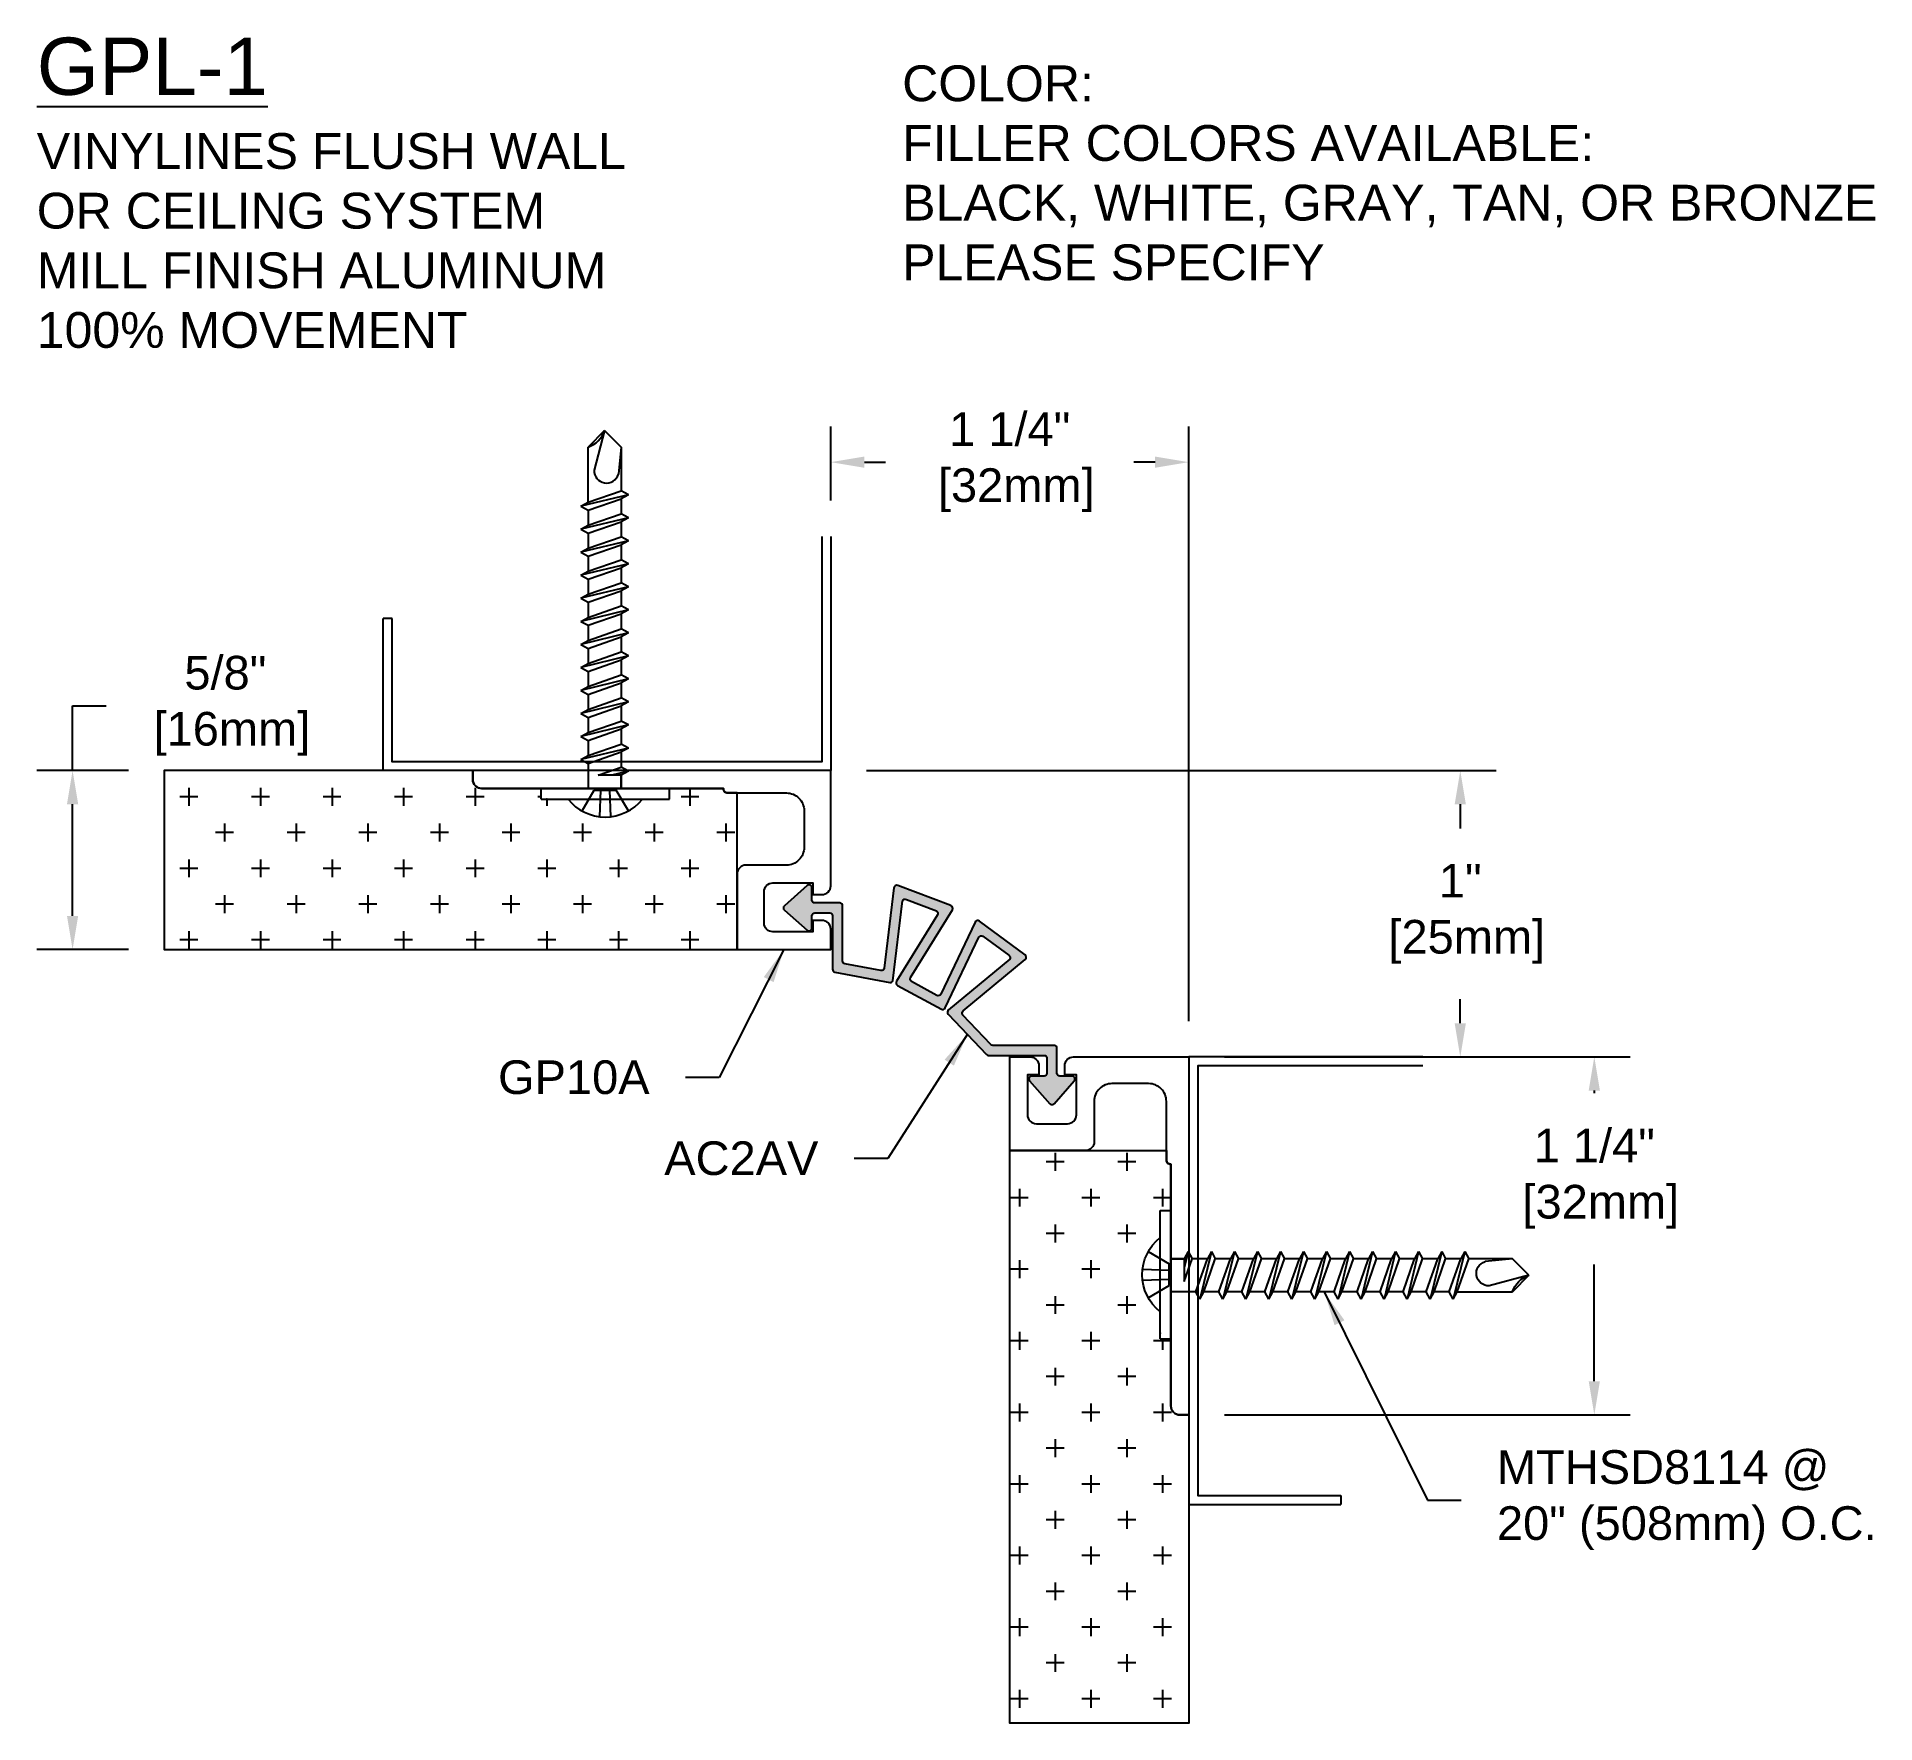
# Model space of a CAD drawing. Header units: inches. Extents: x 3.02 to 9.44, y 1.46 to 7.35.
import ezdxf

# ---------------------------------------------------------------- set-up
doc = ezdxf.new("R2010")
doc.units = ezdxf.units.IN
doc.header["$MEASUREMENT"] = 0
doc.linetypes.add('HIDDEN2', pattern=[0.1875, 0.125, -0.0625])
for name, color, linetype in [('Anchors', 4, 'Continuous'), ('Conditions', 1, 'Continuous'), ('Dimensions', 3, 'Continuous'), ('Fillers', 2, 'Continuous'), ('Metals', 7, 'Continuous'), ('Text', 2, 'Continuous')]:
    doc.layers.add(name, color=color, linetype=linetype)
doc.styles.add('ARIAL', font='arial.ttf')
doc.dimstyles.new('ARIAL', dxfattribs={"dimtxt": 0.1175, "dimasz": 0.1175, "dimexe": 0.125, "dimexo": 0.125, "dimgap": 0.125, "dimtad": 0, "dimtih": 1, "dimtoh": 1, "dimdec": 4, "dimzin": 0, "dimdsep": 46, "dimlunit": 4, "dimtxsty": 'ARIAL', "dimcen": 0.09, "dimadec": 0, "dimazin": 0, "dimtfac": 1, "dimtdec": 4, "dimtofl": 0, "dimtmove": 0, "dimatfit": 3, "dimfxl": 0, "dimfrac": 2, "dimtolj": 1, "dimtzin": 0, "dimarcsym": 0})

# ---------------------------------------------------------------- blocks, each defined once
blk = doc.blocks.new('*D0')
at = {"layer": 'Defpoints', "color": 0}
for p in [(7.0397, 5.8608), (5.7897, 5.6015), (7.0397, 3.7835)]:
    blk.add_point(p, dxfattribs=at)
at = {"layer": 'Dimensions', "color": 0, "lineweight": -2}
for p, q in [((5.7897, 5.7265), (5.7897, 5.9858)), ((7.0397, 3.9085), (7.0397, 5.9858)), ((5.9072, 5.8608), (5.9813, 5.8608)), ((6.9222, 5.8608), (6.848, 5.8608))]:
    blk.add_line(p, q, dxfattribs=at)
at = {"layer": 'Dimensions', "color": 0}
for points in [[(5.9072, 5.8804), (5.9072, 5.8412), (5.7897, 5.8608)], [(6.9222, 5.8804), (6.9222, 5.8412), (7.0397, 5.8608)]]:
    blk.add_solid(points, dxfattribs=at)
at = {"layer": 'Dimensions', "color": 0, "insert": (6.4147, 5.8608), "char_height": 0.1175, "attachment_point": 5, "style": 'ARIAL'}
blk.add_mtext('\\A1;1 1/4"\\P [32mm]', dxfattribs=at)
blk = doc.blocks.new('*D3')
at = {"layer": 'Defpoints', "color": 0}
for p in [(7.8577, 3.7835), (7.0397, 2.5335), (8.4559, 2.5335)]:
    blk.add_point(p, dxfattribs=at)
at = {"layer": 'Dimensions', "color": 0, "lineweight": -2}
for p, q in [((7.9827, 3.7835), (8.5809, 3.7835)), ((8.4559, 3.666), (8.4559, 3.6574)), ((8.4559, 2.651), (8.4559, 3.0589)), ((7.1647, 2.5335), (8.5809, 2.5335))]:
    blk.add_line(p, q, dxfattribs=at)
at = {"layer": 'Dimensions', "color": 0}
for points in [[(8.4363, 3.666), (8.4755, 3.666), (8.4559, 3.7835)], [(8.4363, 2.651), (8.4755, 2.651), (8.4559, 2.5335)]]:
    blk.add_solid(points, dxfattribs=at)
at = {"layer": 'Dimensions', "color": 0, "insert": (8.4559, 3.3582), "char_height": 0.1175, "attachment_point": 5, "style": 'ARIAL'}
blk.add_mtext('\\A1;1 1/4"\\P [32mm]', dxfattribs=at)
blk = doc.blocks.new('gp10')
blk.add_lwpolyline([(-0.1114, 0.4395, -0.414214), (-0.0804, 0.4085), (-0.0804, 0.2995, -0.414214), (-0.1114, 0.2685), (-0.2514, 0.2685), (-0.2514, 0.3095), (-0.2824, 0.3095, 0.414214), (-0.3134, 0.2785), (-0.3134, -0.1235), (0.9366, -0.1235), (0.9366, -0.0925, 0.414214), (0.9056, -0.0615), (0.0616, -0.0615), (0.0616, -0.0605, 0.414214), (0.0466, -0.0455), (-0.1584, -0.0455, -0.414214), (-0.2204, 0.0165), (-0.2204, 0.1445, -0.414214), (-0.1584, 0.2065), (-0.0174, 0.2065, 0.414214), (0.0136, 0.2375), (0.0136, 0.5015), (-0.3134, 0.5015), (-0.3134, 0.4305, 0.414214), (-0.2824, 0.3995), (-0.2514, 0.3995), (-0.2514, 0.4395)], format="xyb", close=True)
blk = doc.blocks.new('MTHSD8114')
at = {"linetype": 'HIDDEN2'}
for p, q in [((-0.0807, 0.079), (-0.0382, 0.006)), ((-0.0192, 0.0989), (-0.0159, 0.006)), ((0.0192, 0.0989), (0.0159, 0.006)), ((0.0807, 0.079), (0.0382, 0.006)), ((0.0382, 0.006), (-0.0382, 0.006))]:
    blk.add_line(p, q, dxfattribs=at)
for p, q in [((0.224, 0.0375), (-0.224, 0.0375)), ((-0.224, 0.0375), (-0.224, 0)), ((-0.224, 0), (0.224, 0)), ((-0.0559, 0), (0.0559, 0)), ((0.0599, -0.0869), (0.0599, 0)), ((0.224, 0.0375), (0.224, 0)), ((-0.081, -0.0606), (-0.0236, -0.0467)), ((-0.081, -0.0606), (-0.0559, -0.0467)), ((-0.081, -0.0606), (-0.0559, -0.0745)), ((-0.0559, -0.0467), (-0.0559, 0)), ((-0.0559, 0), (-0.0559, -0.0467)), ((0.0241, -0.0467), (-0.0559, -0.0745)), ((-0.0559, -0.0467), (0.0241, -0.0467)), ((-0.081, -0.141), (0.085, -0.1008)), ((-0.081, -0.141), (-0.0559, -0.1271)), ((-0.0559, -0.1271), (-0.0559, -0.0745)), ((0.0599, -0.0869), (-0.0559, -0.1271)), ((0.0599, -0.1147), (-0.0559, -0.1549)), ((0.085, -0.1008), (0.0599, -0.0869)), ((0.085, -0.1008), (0.0599, -0.1147)), ((0.0599, -0.1673), (0.0599, -0.1147)), ((-0.081, -0.141), (-0.0559, -0.1549)), ((-0.081, -0.2214), (0.085, -0.1812)), ((-0.0559, -0.2075), (-0.0559, -0.1549)), ((0.0599, -0.1673), (-0.0559, -0.2075)), ((0.085, -0.1812), (0.0599, -0.1673)), ((0.085, -0.1812), (0.0599, -0.1951)), ((-0.081, -0.2214), (-0.0559, -0.2075)), ((-0.081, -0.2214), (-0.0559, -0.2353)), ((0.0599, -0.1951), (-0.0559, -0.2353)), ((-0.0559, -0.288), (-0.0559, -0.2353)), ((0.0599, -0.2477), (-0.0559, -0.288)), ((0.0599, -0.2477), (0.0599, -0.1951)), ((0.085, -0.2616), (0.0599, -0.2477)), ((-0.081, -0.3019), (0.085, -0.2616)), ((-0.081, -0.3019), (-0.0559, -0.288)), ((-0.081, -0.3019), (-0.0559, -0.3157)), ((0.0599, -0.2755), (-0.0559, -0.3157)), ((-0.0559, -0.3684), (-0.0559, -0.3157)), ((0.085, -0.2616), (0.0599, -0.2755)), ((0.0599, -0.3282), (0.0599, -0.2755)), ((-0.081, -0.3823), (0.085, -0.3421)), ((-0.081, -0.3823), (-0.0559, -0.3684)), ((-0.081, -0.3823), (-0.0559, -0.3962)), ((0.0599, -0.3282), (-0.0559, -0.3684)), ((0.0599, -0.356), (-0.0559, -0.3962)), ((0.085, -0.3421), (0.0599, -0.3282)), ((0.085, -0.3421), (0.0599, -0.356)), ((0.0599, -0.4086), (0.0599, -0.356)), ((-0.081, -0.4627), (0.085, -0.4225)), ((-0.081, -0.4627), (-0.0559, -0.4488)), ((-0.0559, -0.4488), (-0.0559, -0.3962)), ((0.0599, -0.4086), (-0.0559, -0.4488)), ((0.0599, -0.4364), (-0.0559, -0.4766)), ((0.085, -0.4225), (0.0599, -0.4086)), ((0.085, -0.4225), (0.0599, -0.4364)), ((0.0599, -0.489), (0.0599, -0.4364)), ((-0.081, -0.4627), (-0.0559, -0.4766)), ((-0.081, -0.5431), (0.085, -0.5029)), ((-0.0559, -0.5292), (-0.0559, -0.4766)), ((0.0599, -0.489), (-0.0559, -0.5292)), ((0.085, -0.5029), (0.0599, -0.489)), ((0.085, -0.5029), (0.0599, -0.5168)), ((-0.081, -0.5431), (-0.0559, -0.5292)), ((-0.081, -0.5431), (-0.0559, -0.557)), ((0.0599, -0.5168), (-0.0559, -0.557)), ((-0.0559, -0.6097), (-0.0559, -0.557)), ((0.0599, -0.5695), (-0.0559, -0.6097)), ((0.0599, -0.5695), (0.0599, -0.5168)), ((0.085, -0.5833), (0.0599, -0.5695)), ((-0.081, -0.6236), (0.085, -0.5833)), ((-0.081, -0.6236), (-0.0559, -0.6097)), ((-0.081, -0.6236), (-0.0559, -0.6374)), ((0.0599, -0.5972), (-0.0559, -0.6374)), ((-0.0559, -0.6901), (-0.0559, -0.6374)), ((0.085, -0.5833), (0.0599, -0.5972)), ((0.0599, -0.6499), (0.0599, -0.5972)), ((-0.081, -0.704), (0.085, -0.6638)), ((-0.081, -0.704), (-0.0559, -0.6901)), ((-0.081, -0.704), (-0.0559, -0.7179)), ((0.0599, -0.6499), (-0.0559, -0.6901)), ((0.0599, -0.6777), (-0.0559, -0.7179)), ((0.085, -0.6638), (0.0599, -0.6499)), ((0.085, -0.6638), (0.0599, -0.6777)), ((0.0599, -0.7303), (0.0599, -0.6777)), ((-0.081, -0.7844), (0.085, -0.7442)), ((-0.0559, -0.7705), (-0.0559, -0.7179)), ((0.0599, -0.7303), (-0.0559, -0.7705)), ((0.0599, -0.7581), (-0.0559, -0.7983)), ((0.085, -0.7442), (0.0599, -0.7303)), ((0.085, -0.7442), (0.0599, -0.7581)), ((0.0599, -0.8107), (0.0599, -0.7581)), ((-0.081, -0.7844), (-0.0559, -0.7705)), ((-0.081, -0.7844), (-0.0559, -0.7983)), ((-0.081, -0.8648), (0.085, -0.8246)), ((-0.0559, -0.8509), (-0.0559, -0.7983)), ((0.0599, -0.8107), (-0.0559, -0.8509)), ((0.085, -0.8246), (0.0599, -0.8107)), ((0.085, -0.8246), (0.0599, -0.8385)), ((-0.081, -0.8648), (-0.0559, -0.8509)), ((-0.081, -0.8648), (-0.0559, -0.8787)), ((0.0599, -0.8385), (-0.0559, -0.8787)), ((-0.0559, -0.9314), (-0.0559, -0.8787)), ((0.0599, -0.8912), (-0.0559, -0.9314)), ((0.0599, -0.8912), (0.0599, -0.8385)), ((0.085, -0.9051), (0.0599, -0.8912)), ((-0.081, -0.9453), (0.085, -0.9051)), ((-0.081, -0.9453), (-0.0559, -0.9314)), ((-0.081, -0.9453), (-0.0559, -0.9592)), ((0.0599, -0.9189), (-0.0559, -0.9592)), ((-0.0559, -1.0118), (-0.0559, -0.9592)), ((0.085, -0.9051), (0.0599, -0.9189)), ((0.0599, -0.9716), (0.0599, -0.9189)), ((-0.081, -1.0257), (0.085, -0.9855)), ((-0.081, -1.0257), (-0.0559, -1.0118)), ((-0.081, -1.0257), (-0.0559, -1.0396)), ((0.0599, -0.9716), (-0.0559, -1.0118)), ((0.0599, -0.9994), (-0.0559, -1.0396)), ((0.085, -0.9855), (0.0599, -0.9716)), ((0.085, -0.9855), (0.0599, -0.9994)), ((0.0599, -0.9994), (0.0599, -1.1921)), ((-0.0559, -1.1921), (-0.0559, -1.0396)), ((-0.0559, -1.1921), (-0.0459, -1.097)), ((0.002, -1.25), (0.0388, -1.1111)), ((0.002, -1.25), (-0.0559, -1.1921)), ((0.002, -1.25), (0.0599, -1.1921))]:
    blk.add_line(p, q)
for centre, radius, start, end in [((0, -0.0658), 0.1658, 38.53745, 141.46255), ((-0.0045, -1.1098), 0.0433, 358.31503, 162.80454), ((0.0894, -1.2794), 0.0922, 108.6241, 161.3759)]:
    blk.add_arc(centre, radius, start, end)
blk.add_point((0.204, 0.0375))
blk = doc.blocks.new('MTLSTD')
at = {"layer": 'Conditions'}
for points in [[(5.1822, 3.5231), (5.1822, 4.3412), (3.6197, 4.3412), (3.6197, 3.8099)], [(5.1509, 3.5231), (5.1509, 4.3099), (3.6509, 4.3099), (3.6509, 3.8099)], [(3.6509, 3.8099), (3.6197, 3.8099)]]:
    blk.add_lwpolyline(points, dxfattribs=at)
blk = doc.blocks.new('*D4')
at = {"layer": 'Defpoints', "color": 0}
for p in [(5.7897, 4.7835), (7.0397, 3.7835), (7.9879, 3.7835)]:
    blk.add_point(p, dxfattribs=at)
at = {"layer": 'Dimensions', "color": 0, "lineweight": -2}
for p, q in [((5.9147, 4.7835), (8.1129, 4.7835)), ((7.9879, 4.666), (7.9879, 4.5819)), ((7.9879, 3.901), (7.9879, 3.985)), ((7.1647, 3.7835), (8.1129, 3.7835))]:
    blk.add_line(p, q, dxfattribs=at)
at = {"layer": 'Dimensions', "color": 0}
for points in [[(7.9684, 4.666), (8.0075, 4.666), (7.9879, 4.7835)], [(7.9684, 3.901), (8.0075, 3.901), (7.9879, 3.7835)]]:
    blk.add_solid(points, dxfattribs=at)
at = {"layer": 'Dimensions', "color": 0, "insert": (7.9879, 4.2835), "char_height": 0.1175, "attachment_point": 5, "style": 'ARIAL'}
blk.add_mtext('\\A1;1"\\P [25mm]', dxfattribs=at)
blk = doc.blocks.new('AC2AV-GPL')
blk.add_hatch(color=256).paths.add_polyline_path([(0.5901, -0.0066, 0.471007), (0.5852, 0.008), (0.3996, 0.0786, 0.487707), (0.3862, 0.0704), (0.3525, -0.2102, -0.434018), (0.3408, -0.2188), (0.215, -0.1951, -0.360616), (0.2069, -0.1853), (0.2069, 0.0075, 0.414214), (0.1969, 0.0175), (0.1099, 0.0175, -0.414214), (0.0999, 0.0275), (0.0999, 0.0704, 0.645559), (0.0833, 0.0779), (0.0034, 0.0075, 0.451743), (0.0034, -0.0075), (0.0833, -0.0779, 0.645559), (0.0999, -0.0704), (0.0999, -0.0275, -0.414214), (0.1099, -0.0175), (0.1619, -0.0175, -0.414214), (0.1719, -0.0275), (0.1719, -0.2143, 0.360925), (0.18, -0.2241), (0.3717, -0.2601, 0.333817), (0.3825, -0.2547), (0.416, 0.0254, -0.42024), (0.4296, 0.0297), (0.5343, -0.0101, -0.447001), (0.5379, -0.0246), (0.3947, -0.2563, 0.430238), (0.3984, -0.2704), (0.5516, -0.3539, 0.430238), (0.5654, -0.3494), (0.6826, -0.1035, -0.447001), (0.6967, -0.0986), (0.7869, -0.165, -0.42024), (0.7906, -0.1788), (0.5766, -0.3561, 0.433693), (0.5758, -0.3707), (0.7095, -0.512, 0.20605), (0.7167, -0.5151), (0.9104, -0.5151, -0.414214), (0.9204, -0.5251), (0.9204, -0.5771, -0.414214), (0.9104, -0.5871), (0.8675, -0.5871, 0.645559), (0.86, -0.6037), (0.9304, -0.6836, 0.451743), (0.9454, -0.6836), (1.0157, -0.6037, 0.645559), (1.0082, -0.5871), (0.9654, -0.5871, -0.414214), (0.9554, -0.5771), (0.9554, -0.4901, 0.414214), (0.9454, -0.4801), (0.7318, -0.4801, -0.205765), (0.7245, -0.477), (0.6268, -0.3739, -0.434018), (0.6276, -0.3593), (0.8447, -0.1795, 0.487707), (0.8442, -0.1638), (0.6844, -0.0461, 0.471007), (0.6694, -0.0498), (0.5497, -0.301, -0.430238), (0.5359, -0.3054), (0.4476, -0.2573, -0.430238), (0.4439, -0.2433)])
blk.add_lwpolyline([(0.5852, 0.008), (0.3996, 0.0786, 0.487707), (0.3862, 0.0704), (0.3525, -0.2102, -0.434018), (0.3408, -0.2188), (0.215, -0.1951, -0.360616), (0.2069, -0.1853), (0.2069, 0.0075, 0.414214), (0.1969, 0.0175), (0.1099, 0.0175, -0.414214), (0.0999, 0.0275), (0.0999, 0.0704, 0.645559), (0.0833, 0.0779), (0.0034, 0.0075, 0.451743), (0.0034, -0.0075), (0.0833, -0.0779, 0.645559), (0.0999, -0.0704), (0.0999, -0.0275, -0.414214), (0.1099, -0.0175), (0.1619, -0.0175, -0.414214), (0.1719, -0.0275), (0.1719, -0.2143, 0.360616), (0.18, -0.2241), (0.3717, -0.2601, 0.333817), (0.3825, -0.2547), (0.416, 0.0254, -0.42024), (0.4296, 0.0297), (0.5343, -0.0101, -0.42024), (0.5384, -0.0238), (0.3947, -0.2563, 0.430238), (0.3984, -0.2704), (0.5516, -0.3539, 0.430238), (0.5654, -0.3494), (0.683, -0.1026, -0.42024), (0.6967, -0.0986), (0.7869, -0.165, -0.42024), (0.7906, -0.1788), (0.5766, -0.3561, 0.433693), (0.5758, -0.3707), (0.7095, -0.512, 0.20605), (0.7167, -0.5151), (0.9104, -0.5151, -0.414214), (0.9204, -0.5251), (0.9204, -0.5771, -0.414214), (0.9104, -0.5871), (0.8675, -0.5871, 0.645559), (0.86, -0.6037), (0.9304, -0.6836, 0.451743), (0.9454, -0.6836), (1.0157, -0.6037, 0.645559), (1.0082, -0.5871), (0.9654, -0.5871, -0.414214), (0.9554, -0.5771), (0.9554, -0.4901, 0.414214), (0.9454, -0.4801), (0.7318, -0.4801, -0.205765), (0.7245, -0.477), (0.6268, -0.3739, -0.434018), (0.6276, -0.3593), (0.8447, -0.1795, 0.487707), (0.8442, -0.1638), (0.6844, -0.0461, 0.471007), (0.6694, -0.0498), (0.5497, -0.301, -0.430238), (0.5359, -0.3054), (0.4476, -0.2573, -0.430238), (0.4439, -0.2433), (0.5901, -0.0066, 0.471007)], format="xyb", close=True)
blk = doc.blocks.new('*D9')
at = {"layer": 'Defpoints', "color": 0}
for p in [(3.1423, 4.7835), (3.4627, 4.7835), (3.4627, 4.1585)]:
    blk.add_point(p, dxfattribs=at)
at = {"layer": 'Dimensions', "color": 0, "lineweight": -2}
for p, q in [((3.1423, 4.7835), (3.1423, 5.0099)), ((3.1423, 5.0099), (3.2598, 5.0099)), ((3.3377, 4.7835), (3.0173, 4.7835)), ((3.1423, 4.276), (3.1423, 4.666)), ((3.3377, 4.1585), (3.0173, 4.1585))]:
    blk.add_line(p, q, dxfattribs=at)
at = {"layer": 'Dimensions', "color": 0}
for points in [[(3.1227, 4.666), (3.1619, 4.666), (3.1423, 4.7835)], [(3.1227, 4.276), (3.1619, 4.276), (3.1423, 4.1585)]]:
    blk.add_solid(points, dxfattribs=at)
at = {"layer": 'Dimensions', "color": 0, "insert": (3.6759, 5.0099), "char_height": 0.1175, "attachment_point": 5, "style": 'ARIAL'}
blk.add_mtext('\\A1;5/8"\\P [16mm]', dxfattribs=at)

msp = doc.modelspace()

# ---------------------------------------------------------------- hatches: boundary and pattern name
at = {"layer": 'Conditions'}
h = msp.add_hatch(dxfattribs=at)
h.set_pattern_fill('CROSS', color=256, scale=0.5, style=0)
h.set_pattern_definition([(180, (12.57932, 9.94197), (-0.125, -0.125), [0.0625, -0.1875]), (270, (12.54807, 9.97322), (0.125, -0.125), [0.0625, -0.1875])])
h.paths.add_polyline_path([(3.46266, 4.78349), (3.46266, 4.15849), (5.46266, 4.15849), (5.46266, 4.70549), (5.42966, 4.70549, -0.4142136), (5.41466, 4.72049), (5.41466, 4.72149), (5.22625, 4.72149), (5.22625, 4.68399), (5.13194, 4.68399, -0.4819399), (4.87257, 4.68399), (4.77825, 4.68399), (4.77825, 4.72149), (4.57066, 4.72149, -0.4142136), (4.53966, 4.75249), (4.53966, 4.78349)])
h = msp.add_hatch(dxfattribs=at)
h.set_pattern_fill('CROSS', color=256, scale=0.5, angle=90, style=0)
h.set_pattern_definition([(270, (12.19815, 10.57315), (-0.125, -0.125), [0.0625, -0.1875]), (180, (12.2294, 10.5419), (-0.125, 0.125), [0.0625, -0.1875])])
h.paths.add_polyline_path([(7.03966, 2.53349), (7.00866, 2.53349, -0.4142136), (6.97766, 2.56449), (6.97766, 2.79892), (6.94016, 2.79892), (6.94016, 2.89323, -0.4819399), (6.94016, 3.1526), (6.94016, 3.24692), (6.97766, 3.24692), (6.97766, 3.40849), (6.97666, 3.40849, -0.4142136), (6.96166, 3.42349), (6.96166, 3.45649), (6.41466, 3.45649), (6.41466, 1.45649), (7.03966, 1.45649)])

# ---------------------------------------------------------------- linework, layer by layer
for points in [[(4.57066, 4.72149, -0.4142136), (4.53966, 4.75249), (4.53966, 4.78349), (3.46266, 4.78349), (3.46266, 4.15849), (5.46266, 4.15849), (5.46266, 4.70549), (5.42966, 4.70549, -0.4142136), (5.41466, 4.72049), (5.41466, 4.72149)], [(6.97766, 2.56449, 0.4142136), (7.00866, 2.53349), (7.03966, 2.53349), (7.03966, 1.45649), (6.41466, 1.45649), (6.41466, 3.45649), (6.96166, 3.45649), (6.96166, 3.42349, 0.4142136), (6.97666, 3.40849), (6.97766, 3.40849)]]:
    msp.add_lwpolyline(points, format="xyb", close=True, dxfattribs=at)

# ---------------------------------------------------------------- block references
at = {"layer": 'Anchors', "rotation": 180}
msp.add_blockref('MTHSD8114', (5.00225, 4.72149), dxfattribs=at)
at = {"layer": 'Anchors', "xscale": -1, "rotation": 90}
msp.add_blockref('MTHSD8114', (6.97766, 3.02292), dxfattribs=at)
at = {"layer": 'Conditions', "xscale": -1, "rotation": 180}
msp.add_blockref('MTLSTD', (0.60747, 9.12466), dxfattribs=at)
at = {"layer": 'Conditions', "rotation": 90}
msp.add_blockref('MTLSTD', (11.38084, -1.3987), dxfattribs=at)
at = {"layer": 'Fillers'}
msp.add_blockref('AC2AV-GPL', (5.6243, 4.3039), dxfattribs=at)
at = {"layer": 'Metals', "rotation": 180}
msp.add_blockref('gp10', (5.47625, 4.65998), dxfattribs=at)
at = {"layer": 'Metals', "xscale": -1, "rotation": 90}
msp.add_blockref('gp10', (6.91615, 3.47008), dxfattribs=at)

# ---------------------------------------------------------------- texts
at = {"layer": 'Text', "attachment_point": 1, "style": 'ARIAL'}
for s, insert, char_height, width in [('{\\LGPL-1\\P\\H0.625x;\\lVINYLINES FLUSH WALL\\POR CEILING SYSTEM\\PMILL FINISH ALUMINUM\\P100% MOVEMENT}', (3.01727, 7.34351), 0.2, 4.6875), ('COLOR:{\\L                         \\~\\P}FILLER COLORS AVAILABLE:\\PBLACK, WHITE, GRAY, TAN, OR BRONZE\\PPLEASE SPECIFY', (6.03918, 7.24644), 0.125, 3.4156714)]:
    msp.add_mtext(s, dxfattribs=dict(at, insert=insert, char_height=char_height, width=width))
at = {"layer": 'Text', "char_height": 0.1175, "style": 'ARIAL'}
for s, insert, attachment_point in [('GP10A', (5.15717, 3.71197), 6), ('AC2AV', (5.74662, 3.42907), 6), ('MTHSD8114 @\\P20" (508mm) O.C.', (8.11594, 2.23573), 4)]:
    msp.add_mtext(s, dxfattribs=dict(at, insert=insert, attachment_point=attachment_point))

# ---------------------------------------------------------------- dimensions: what is measured, and where the dimension line sits
at = {"layer": 'Dimensions'}
dim = msp.add_linear_dim(base=(7.03966, 5.86083), p1=(5.78966, 5.60152), p2=(7.03966, 3.78349), dimstyle='ARIAL', override={"dimpost": '\\X'}, dxfattribs=at)
dim.commit()
dim.dimension.update_dxf_attribs({"geometry": '*D0', "text_midpoint": (6.41466, 5.86083), "dimtype": 160})
for base, p1, p2, angle, picture, middle in [((3.14227, 4.78349), (3.46266, 4.15849), (3.46266, 4.78349), 90, '*D9', (3.67588, 5.00991)), ((7.98794, 3.78349), (5.78966, 4.78349), (7.03966, 3.78349), 90, '*D4', (7.98794, 4.28349)), ((8.45587, 2.53349), (7.85769, 3.78349), (7.03966, 2.53349), 270, '*D3', (8.45587, 3.35816))]:
    dim = msp.add_linear_dim(base=base, p1=p1, p2=p2, angle=angle, dimstyle='ARIAL', override={"dimpost": '\\X'}, dxfattribs=at)
    dim.commit()
    dim.dimension.update_dxf_attribs({"geometry": picture, "text_midpoint": middle, "dimtype": 160})

# ---------------------------------------------------------------- leaders
at = {"layer": 'Text', "annotation_type": 0, "has_hookline": 1}
for points, hookline_direction, text_width in [([(5.62616, 4.15849), (5.39967, 3.71197), (5.28217, 3.71197)], 1, 0.52073), ([(6.26691, 3.86257), (5.98912, 3.42907), (5.87162, 3.42907)], 1, 0.53701), ([(7.51413, 2.96042), (7.87344, 2.23573), (7.99094, 2.23573)], 0, 1.30709)]:
    msp.add_leader(points, dimstyle='ARIAL', override={"dimgap": 0.125, "dimtad": 0}, dxfattribs=dict(at, hookline_direction=hookline_direction, text_width=text_width))

doc.saveas('drawing.dxf')
